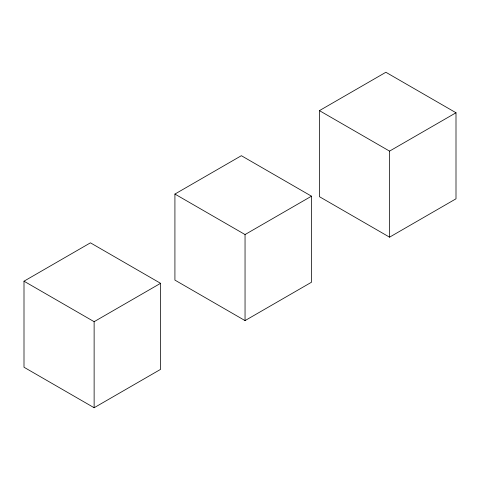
<?xml version="1.0" encoding="UTF-8"?>
<svg xmlns="http://www.w3.org/2000/svg" width="480" height="480" viewBox="0 0 480 480"><rect width="100%" height="100%" fill="white"/><g stroke="black" fill="none" stroke-linecap="round" stroke-linejoin="round"><path stroke-width="0.72" d="M24 281.196L90.444 242.832L160.572 283.32L160.572 369.366L94.128 407.73L24 367.242L24 281.196L94.128 321.684L160.572 283.32M174.918 194.064L241.362 155.7L311.49 196.188L311.49 282.234L245.046 320.598L174.918 280.11L174.918 194.064L245.046 234.552L311.49 196.188M319.428 110.634L385.872 72.27L456 112.758L456 198.804L389.556 237.168L319.428 196.68L319.428 110.634L389.556 151.116L456 112.758M389.556 151.116L389.556 237.168M245.046 234.552L245.046 320.598M94.128 321.684L94.128 407.73"/></g></svg>
